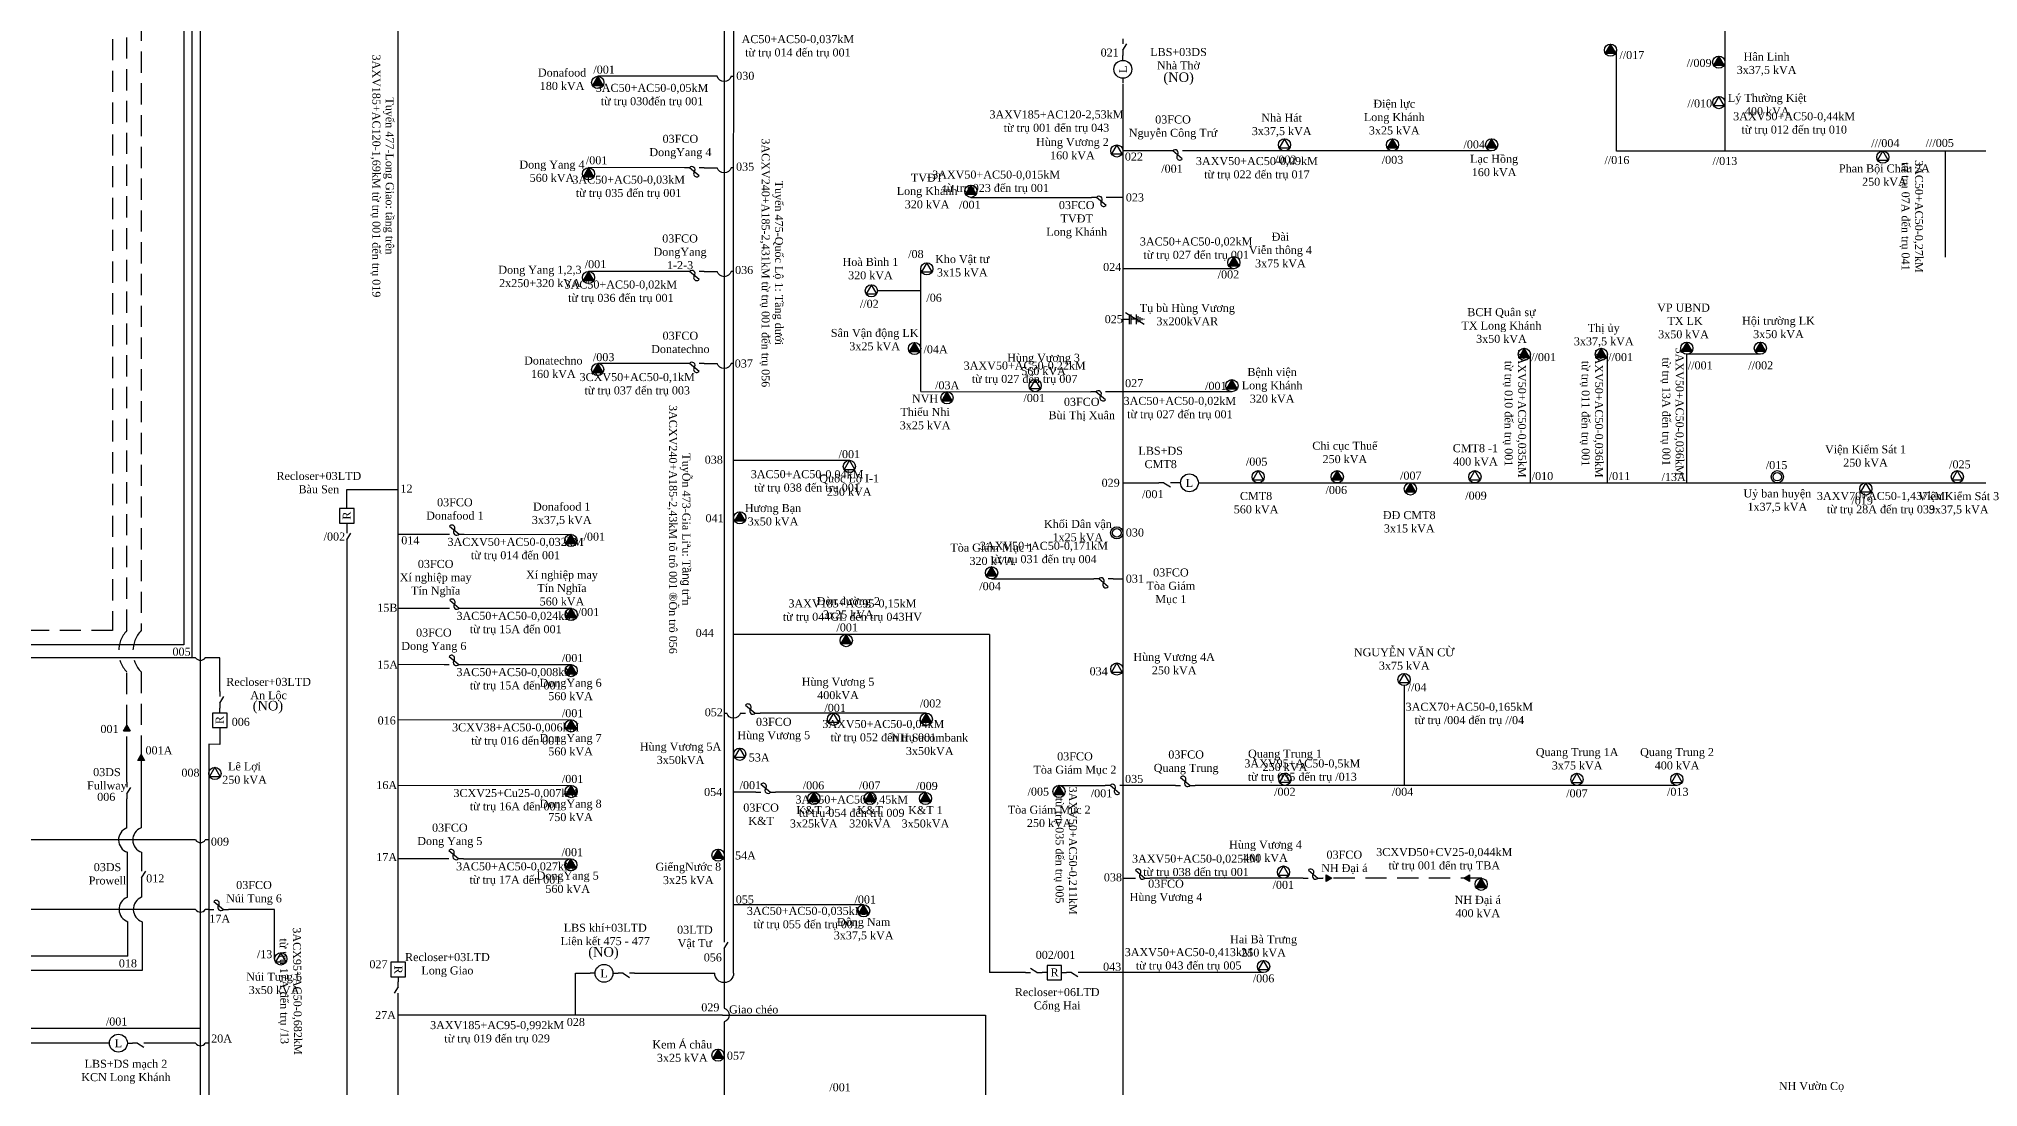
# Model space of a CAD drawing. Extents: x 291 to 2816, y -11 to 1308.
# Drawn here: x 1635 to 2216, y 487 to 801 of the extents above; entities that cross this region are included whole.
import ezdxf

# ---------------------------------------------------------------- set-up
doc = ezdxf.new("R2010")
doc.units = 0
doc.header["$MEASUREMENT"] = 0
doc.linetypes.add('DASHED2', pattern=[9.525, 6.35, -3.175])
doc.layers.get('0').update_dxf_attribs({"linetype": 'CONTINUOUS'})
for name, color, linetype in [('471', 3, 'CONTINUOUS'), ('472', 4, 'CONTINUOUS'), ('473', 1, 'CONTINUOUS'), ('475', 4, 'CONTINUOUS'), ('476', 6, 'CONTINUOUS'), ('477', 3, 'CONTINUOUS'), ('478', 1, 'CONTINUOUS'), ('KHOANG_CACH', 170, 'CONTINUOUS'), ('TBA', 125, 'CONTINUOUS'), ('THIET_BI', 7, 'CONTINUOUS')]:
    doc.layers.add(name, color=color, linetype=linetype)
doc.styles.add('_VNITIME3_5', font='VNTIME.TTF', dxfattribs={"height": 3.5})

# ---------------------------------------------------------------- blocks, each defined once
blk = doc.blocks.new('TBA_3P_DL')
at = {"layer": 'TBA'}
blk.add_lwpolyline([(3171.29, -1054.35), (3169.7, -1057.1), (3172.88, -1057.1)], close=True, dxfattribs=at)
blk.add_circle((3171.29, -1056.19), 1.83, dxfattribs=at)
blk = doc.blocks.new('TBA_3P_KH')
at = {"layer": 'TBA'}
blk.add_hatch(color=256, dxfattribs=at).paths.add_polyline_path([(3187.12, -1054.35), (3185.53, -1057.1), (3188.71, -1057.1)])
blk.add_lwpolyline([(3187.12, -1054.35), (3185.53, -1057.1), (3188.71, -1057.1)], close=True, dxfattribs=at)
blk.add_circle((3187.12, -1056.19), 1.83, dxfattribs=at)
blk = doc.blocks.new('TBA_1P_KH')
at = {"layer": 'TBA'}
for radius in [1.83, 1.28]:
    blk.add_circle((3182.03, -1056.19), radius, dxfattribs=at)
blk = doc.blocks.new('RECLOSER')
at = {"layer": 'THIET_BI'}
for p, q in [((3349.82, -1059.39), (3348.32, -1059.39)), ((3354.17, -1059.39), (3355.67, -1059.39))]:
    blk.add_line(p, q, dxfattribs=at)
blk.add_lwpolyline([(3349.82, -1057.22), (3349.82, -1061.57), (3354.17, -1061.57), (3354.17, -1057.22)], close=True, dxfattribs=at)
at = {"layer": 'THIET_BI', "insert": (3352.09, -1059.33), "char_height": 2.39, "width": 4.7726, "attachment_point": 5, "style": '_VNITIME3_5'}
blk.add_mtext('R', dxfattribs=at)
blk = doc.blocks.new('LBS')
at = {"layer": 'THIET_BI'}
for p, q in [((3348.97, -1069.32), (3347.47, -1069.32)), ((3354.34, -1069.32), (3355.84, -1069.32))]:
    blk.add_line(p, q, dxfattribs=at)
blk.add_circle((3351.65, -1069.32), 2.68, dxfattribs=at)
at = {"layer": 'THIET_BI', "insert": (3351.65, -1069.35), "char_height": 2.39, "width": 4.7726, "attachment_point": 5, "style": '_VNITIME3_5'}
blk.add_mtext('L', dxfattribs=at)
blk = doc.blocks.new('LTD-DS')
at = {"layer": 'THIET_BI'}
for p, q in [((3348.2, -1080.29), (3349.7, -1080.29)), ((3351.65, -1080.29), (3353.16, -1080.29))]:
    blk.add_line(p, q, dxfattribs=at)
blk.add_lwpolyline([(3351.65, -1080.29), (3349.71, -1079.08)], dxfattribs=at)
blk = doc.blocks.new('FCO')
at = {"layer": 'THIET_BI'}
for p, q in [((3348.2, -1091.47), (3349.7, -1091.47)), ((3349.72, -1089.07), (3352.58, -1091.47)), ((3352.58, -1091.47), (3354.08, -1091.47))]:
    blk.add_line(p, q, dxfattribs=at)
for centre, start, end in [((3350.43, -1089.67), 320, 140), ((3351.86, -1090.87), 140, 320)]:
    blk.add_arc(centre, 0.934, start, end, dxfattribs=at)
blk = doc.blocks.new('TBU_UNG_DONG')
at = {"layer": 'THIET_BI'}
blk.add_hatch(color=256, dxfattribs=at).paths.add_polyline_path([(2721.48, 392.64, 1), (2721.58, 392.64, 1)])
blk.add_line((2723.55, 391.84), (2720.02, 386.29))
for points in [[(2720.1, 390.63), (2722.96, 390.63)], [(2720.1, 390.12), (2722.96, 390.12)], [(2721.53, 392.64), (2721.53, 390.63)], [(2721.53, 388.58), (2721.53, 390.12)], [(2720.1, 388.58), (2722.96, 388.58)], [(2720.67, 388.01), (2722.44, 388.01)], [(2720.98, 387.44), (2722.13, 387.44)], [(2721.21, 386.87), (2721.9, 386.87)], [(2721.5, 386.29), (2721.61, 386.29)]]:
    blk.add_lwpolyline(points, dxfattribs=at)
blk.add_circle((2721.53, 392.64), 0.0497, dxfattribs=at)

msp = doc.modelspace()

# ---------------------------------------------------------------- hatches: boundary and pattern name
for points in [[(1660.12, 593.87), (1662.18, 593.87), (1661.15, 595.66)], [(1664.4, 585.15), (1666.46, 585.15), (1665.43, 586.93)], [(2020.82, 550.9), (2020.82, 548.85), (2022.6, 549.87)], [(2063.88, 548.85), (2063.88, 550.9), (2062.1, 549.87)]]:
    msp.add_hatch(color=256).paths.add_polyline_path(points)

# ---------------------------------------------------------------- linework, layer by layer
for points in [[(1661.15, 595.66), (1662.18, 593.87), (1660.12, 593.87)], [(1665.43, 586.93), (1666.46, 585.15), (1664.4, 585.15)], [(2022.6, 549.87), (2020.82, 548.85), (2020.82, 550.9)], [(2062.1, 549.87), (2063.88, 550.9), (2063.88, 548.85)]]:
    msp.add_lwpolyline(points, close=True)
at = {"layer": '471', "linetype": 'DASHED2'}
for points in [[(1661.15, 624.05), (1661.15, 1211.51)], [(1661.15, 585.96), (1661.15, 611.66)]]:
    msp.add_lwpolyline(points, dxfattribs=at)
at = {"layer": '471'}
for points in [[(1683.23, 394.92), (1683.23, 1151.86)], [(1661.15, 578.59), (1661.15, 585.96)], [(1661.15, 564.95), (1661.15, 573.63)], [(1661.31, 544.12), (1661.31, 557.65)], [(1661.47, 526.48), (1661.47, 536.81)], [(1661.47, 526.48), (1259.3, 526.48)], [(1683.23, 504.76), (1619.2, 504.76)]]:
    msp.add_lwpolyline(points, dxfattribs=at)
at = {"layer": '471', "linetype": 'DASHED2'}
msp.add_lwpolyline([(1661.15, 624.05, 0.398698), (1661.15, 611.66)], format="xyb", dxfattribs=at)
at = {"layer": '471'}
for points in [[(1661.15, 564.95, 0.705652), (1661.31, 557.65)], [(1661.31, 544.12, 0.705652), (1661.47, 536.81)]]:
    msp.add_lwpolyline(points, format="xyb", dxfattribs=at)
at = {"layer": '472'}
msp.add_line((1984.03, 668.35), (2315.96, 668.35), dxfattribs=at)
for points in [[(2140.43, 827.95), (2140.43, 767.79)], [(2107.96, 767.79), (2107.96, 798.01)], [(1959.88, 787.85), (1959.88, 471.28)], [(1973.34, 767.81), (1959.88, 767.81)], [(2070.48, 767.81), (1979.22, 767.81)], [(2253.34, 767.79), (2107.96, 767.79)], [(2206.63, 735.94), (2206.63, 767.79)], [(1914.27, 753.91), (1950.52, 753.91)], [(1959.88, 753.91), (1956.39, 753.91)], [(1899.25, 695.67), (1899.25, 732.49)], [(1993.17, 732.51), (1959.88, 732.51)], [(1899.25, 725.89), (1886.28, 725.89)], [(2082.11, 668.35), (2082.11, 706.86)], [(2105.2, 668.35), (2105.2, 706.86)], [(2129.02, 668.35), (2129.02, 706.86)], [(2151.07, 706.86), (2129.02, 706.86)], [(1899.25, 695.67), (1950.27, 695.63)], [(1992.59, 695.63), (1956.14, 695.63)], [(1959.88, 668.35), (1970.7, 668.35)], [(1920.5, 639.56), (1951.13, 639.54)], [(1957.01, 639.56), (1959.88, 639.55)], [(1940.72, 577.68), (1954.56, 577.67)], [(1975.65, 577.67), (1959.88, 577.67)], [(1962.72, 577.67), (1960.43, 577.67)], [(2126.04, 577.65), (1981.53, 577.67)], [(1959.88, 549.85), (1962.13, 549.88)], [(2014, 549.85), (1968.01, 549.88)], [(1959.88, 521.56), (1947.93, 521.56)], [(2002.08, 521.56), (1959.88, 521.56)]]:
    msp.add_lwpolyline(points, dxfattribs=at)
for points in [[(1842.4, 790.19, -0.741084), (1838.22, 790.19)], [(1842.39, 762.78, -0.741084), (1838.21, 762.78)], [(1842.39, 762.78, -0.741084), (1838.21, 762.78)], [(1842.39, 704.15, -0.741084), (1838.21, 704.15)]]:
    msp.add_lwpolyline(points, format="xyb", dxfattribs=at)
at = {"layer": '472', "linetype": 'DASHED2'}
msp.add_lwpolyline([(2067.55, 549.85), (2019.88, 549.88)], dxfattribs=at)
at = {"layer": '473'}
for points in [[(1840.34, 1043.08), (1840.29, 532.2)], [(1840.29, 599.33), (1841.05, 599.33)], [(1900.93, 599.33), (1851.1, 599.33)], [(1840.29, 527.24), (1840.29, 510.93)], [(1840.29, 506.76), (1840.29, 315.27)]]:
    msp.add_lwpolyline(points, dxfattribs=at)
at = {"layer": '473', "color": 4}
for points in [[(1919.87, 622.89), (1843.13, 622.87)], [(1919.87, 622.89), (1919.87, 521.56)], [(2044.22, 607.56), (2044.22, 577.66)], [(1665.43, 586.93), (1665.43, 564.95)], [(1665.59, 557.65), (1665.59, 553.42)], [(1665.59, 548.47), (1665.59, 544.12)], [(1665.75, 536.81), (1665.73, 522.2)], [(1665.73, 522.2), (1338, 522.2)], [(1930.67, 521.56), (1919.87, 521.56)], [(1654.44, 500.43), (1048.27, 500.44)]]:
    msp.add_lwpolyline(points, dxfattribs=at)
at = {"layer": '473'}
for points in [[(1845.22, 599.33, -0.741084), (1841.05, 599.33)], [(1840.29, 510.93, -0.741084), (1840.29, 506.76)]]:
    msp.add_lwpolyline(points, format="xyb", dxfattribs=at)
at = {"layer": '473', "color": 4}
for points in [[(1665.43, 564.95, 0.705906), (1665.59, 557.65)], [(1665.59, 544.12, 0.705906), (1665.75, 536.81)]]:
    msp.add_lwpolyline(points, format="xyb", dxfattribs=at)
at = {"layer": '475'}
msp.add_line((1843.14, 675.11), (1877.85, 675.11), dxfattribs=at)
at = {"layer": '475', "linetype": 'DASHED2'}
for points in [[(1665.43, 1207.19), (1665.43, 624.05)], [(1656.88, 1068.06), (1656.88, 624.05)], [(1656.88, 624.05), (1298.58, 624.05)], [(1665.43, 611.66), (1665.43, 586.93)]]:
    msp.add_lwpolyline(points, dxfattribs=at)
at = {"layer": '475'}
for points in [[(1843.12, 521.36), (1843.19, 1025.11)], [(1838.22, 790.19), (1802.38, 790.19)], [(1842.4, 790.19), (1843.16, 790.19)], [(1828.43, 762.78), (1799.63, 762.81)], [(1834.31, 762.78), (1838.21, 762.78)], [(1843.15, 762.78), (1842.39, 762.78)], [(1828.43, 731.68), (1799.62, 731.71)], [(1834.3, 731.68), (1838.21, 731.68)], [(1843.15, 731.68), (1842.39, 731.68)], [(1829.18, 704.15), (1802.36, 704.15)], [(1834.31, 704.15), (1838.21, 704.15)], [(1843.14, 704.15), (1842.39, 704.15)], [(1849.81, 575.59), (1843.13, 575.59)], [(1900.67, 575.59), (1855.69, 575.59)], [(1882.13, 541.9), (1843.12, 541.9)], [(1813.42, 521.34), (1837.48, 521.36)]]:
    msp.add_lwpolyline(points, dxfattribs=at)
for points in [[(1842.39, 731.68, -0.741084), (1838.21, 731.68)], [(1843.12, 521.36, -0.999256), (1837.48, 521.36)]]:
    msp.add_lwpolyline(points, format="xyb", dxfattribs=at)
at = {"layer": '475', "linetype": 'DASHED2'}
msp.add_lwpolyline([(1665.43, 624.05, 0.398698), (1665.43, 611.66)], format="xyb", dxfattribs=at)
at = {"layer": '476'}
for points in [[(1680.74, 615.93), (1680.74, 1151.86)], [(1676.45, 615.93), (1285.52, 615.94)], [(1681.77, 615.93), (1676.45, 615.93)], [(1685.72, 615.93), (1684.69, 615.94)], [(1689.03, 615.93), (1685.72, 615.93)], [(1689.03, 605.79), (1689.03, 615.93)], [(1689.03, 593.49), (1689.03, 589.97)], [(1685.72, 589.98), (1685.72, 391.08)], [(1689.03, 589.97), (1685.72, 589.98)], [(1681.77, 561.33), (1615.37, 561.33)], [(1685.72, 561.32), (1684.69, 561.32)], [(1681.77, 540.49), (1613.46, 540.5)], [(1685.72, 540.48), (1684.69, 540.48)], [(1705.47, 540.48), (1691.6, 540.48)], [(1705.47, 525.67), (1705.47, 540.48)], [(1681.77, 500.41), (1667.76, 500.43)], [(1685.72, 500.41), (1684.69, 500.41)]]:
    msp.add_lwpolyline(points, dxfattribs=at)
for points in [[(1681.77, 615.94, 0.549021), (1684.69, 615.94)], [(1681.77, 561.32, 0.549021), (1684.69, 561.32)], [(1681.77, 540.49, 0.549021), (1684.69, 540.48)], [(1681.77, 500.42, 0.549021), (1684.69, 500.41)]]:
    msp.add_lwpolyline(points, format="xyb", dxfattribs=at)
at = {"layer": '477'}
for points in [[(1742.55, 526.18), (1742.55, 1012.53)], [(1727.14, 666.39), (1742.55, 666.39)], [(1727.14, 662.11), (1727.14, 666.39)], [(1742.55, 652.97), (1756.4, 652.97)], [(1762.28, 652.97), (1794.34, 652.91)], [(1727.14, 649.81), (1727.14, 297.37)], [(1742.55, 630.79), (1756.46, 630.79)], [(1762.34, 630.79), (1794.4, 630.74)], [(1742.55, 613.99), (1756.31, 613.93)], [(1762.19, 613.93), (1794.4, 613.88)], [(1742.55, 597.44), (1794.4, 597.33)], [(1742.55, 577.75), (1794.4, 577.64)], [(1742.55, 555.73), (1756.21, 555.73)], [(1762.08, 555.67), (1794.3, 555.67)], [(1795.76, 521.34), (1800.09, 521.34)], [(1795.76, 508.85), (1795.76, 521.34)], [(1742.55, 481.46), (1742.55, 513.88)], [(1839.76, 508.85), (1742.55, 508.85)], [(1839.76, 508.85), (1918.66, 508.85)], [(1918.66, 508.85), (1918.66, 300.94)]]:
    msp.add_lwpolyline(points, dxfattribs=at)
at = {"layer": '478'}
msp.add_line((1678.25, 1099.63), (1678.25, 619.78), dxfattribs=at)
msp.add_lwpolyline([(1678.25, 619.78), (1289.36, 619.77)], dxfattribs=at)

# ---------------------------------------------------------------- block references
at = {"rotation": 90}
msp.add_blockref('TBU_UNG_DONG', (2352.52, -2004.16), dxfattribs=at)
at = {"layer": 'TBA', "color": 128}
for name, p in [('TBA_3P_KH', (-1080.99, 1854.2)), ('TBA_3P_KH', (-1048.52, 1850.61)), ('TBA_3P_KH', (-1384.74, 1844.54)), ('TBA_3P_DL', (-1032.66, 1838.49)), ('TBA_3P_DL', (-1213.24, 1824)), ('TBA_3P_DL', (-1162.93, 1825.83)), ('TBA_3P_KH', (-1146.37, 1825.83)), ('TBA_3P_KH', (-1116.64, 1825.83)), ('TBA_3P_KH', (-1387.49, 1817.16)), ('TBA_3P_DL', (-983.49, 1822.15)), ('TBA_3P_KH', (-1272.84, 1811.93)), ('TBA_3P_DL', (-1270.21, 1788.68)), ('TBA_3P_KH', (-1193.95, 1790.53)), ('TBA_3P_KH', (-1387.5, 1786.06)), ('TBA_3P_DL', (-1286.84, 1782.07)), ('TBA_3P_KH', (-1289.7, 1764.79)), ('TBA_3P_KH', (-1058.1, 1764.88)), ('TBA_3P_KH', (-1036.05, 1764.88)), ('TBA_3P_KH', (-1384.75, 1758.5)), ('TBA_3P_KH', (-1106.84, 1763.05)), ('TBA_3P_KH', (-1083.75, 1763.05)), ('TBA_3P_DL', (-1237.7, 1753.67)), ('TBA_3P_KH', (-1194.53, 1753.65)), ('TBA_3P_KH', (-1279.99, 1750.02)), ('TBA_3P_DL', (-1293.44, 1729.46)), ('TBA_3P_DL', (-1170.83, 1726.37)), ('TBA_3P_KH', (-1162.94, 1726.37)), ('TBA_3P_DL', (-1105.83, 1726.37)), ('TBA_1P_KH', (-1025.87, 1726.37)), ('TBA_3P_DL', (-961.14, 1726.37)), ('TBA_3P_KH', (-1141.02, 1722.7)), ('TBA_3P_DL', (-988.57, 1722.7)), ('TBA_3P_KH', (-1342.15, 1714.05)), ('TBA_3P_KH', (-1392.78, 1707.27)), ('TBA_1P_KH', (-1223.99, 1709.56)), ('TBA_3P_KH', (-1266.62, 1697.58)), ('TBA_3P_KH', (-1392.72, 1685.09)), ('TBA_3P_KH', (-1310.21, 1677.25)), ('TBA_3P_KH', (-1392.72, 1668.24)), ('TBA_3P_DL', (-1213.24, 1668.73)), ('TBA_3P_DL', (-1127.07, 1665.58)), ('TBA_3P_DL', (-1298.21, 1653.68)), ('TBA_3P_KH', (-1286.19, 1653.68)), ('TBA_3P_KH', (-1392.72, 1651.68)), ('TBA_3P_DL', (-1326.33, 1643.19)), ('TBA_3P_DL', (-1483.73, 1637.43)), ('TBA_3P_KH', (-1392.72, 1632)), ('TBA_3P_KH', (-1246.4, 1632.04)), ('TBA_3P_DL', (-1162.8, 1635.69)), ('TBA_3P_DL', (-1075.22, 1635.67)), ('TBA_3P_DL', (-1045.25, 1635.67)), ('TBA_3P_KH', (-1319.94, 1629.94)), ('TBA_3P_KH', (-1303.08, 1629.94)), ('TBA_3P_KH', (-1286.45, 1629.94)), ('TBA_3P_KH', (-1348.65, 1612.95)), ('TBA_3P_KH', (-1392.82, 1610.03)), ('TBA_3P_DL', (-1163.23, 1607.87)), ('TBA_3P_KH', (-1119.78, 1604.21)), ('TBA_3P_KH', (-1304.99, 1596.25)), ('TBA_3P_DL', (-1463.99, 1581.85)), ('TBA_3P_DL', (-1169.21, 1579.58)), ('TBA_3P_KH', (-1348.66, 1552.99))]:
    msp.add_blockref(name, p, dxfattribs=at)
at = {"layer": 'THIET_BI'}
for name, p, rotation in [('LTD-DS', (3041.76, 4149.11), 269.9729297898599), ('LBS', (890.56, -2559.37), 90), ('FCO', (5327.42, -323.66), 180), ('FCO', (5182.51, -328.69), 180), ('FCO', (5304.59, -337.56), 180), ('FCO', (5182.51, -359.79), 180), ('FCO', (5182.51, -387.32), 180), ('FCO', (5304.35, -395.84), 180), ('LTD-DS', (5323.86, -411.95), 180), ('RECLOSER', (667.75, -2693.56), 90), ('LTD-DS', (2807.43, 4002.96), 270), ('FCO', (5309.32, -439.22), 180.2169191510723), ('LTD-DS', (2769.32, 3954), 270), ('RECLOSER', (629.64, -2754.83), 90), ('LTD-DS', (2741.45, 3926.79), 270), ('FCO', (5309.34, -511.62), 180.0373049654837), ('LTD-DS', (2745.88, 3901.63), 270), ('LTD-DS', (2920.58, 3880.4), 270), ('RECLOSER', (2801.94, 3874.5), 270), ('LTD-DS', (662.26, -2834.33), 90), ('LTD-DS', (5161.62, -558.95), 180), ('LTD-DS', (5296.13, -558.74), 180), ('LTD-DS', (5015.97, -579.87), 180)]:
    msp.add_blockref(name, p, dxfattribs=dict(at, rotation=rotation))
for name, p in [('LBS', (-1371.81, 1737.67)), ('FCO', (-1591.8, 1744.44)), ('FCO', (-1591.74, 1722.26)), ('FCO', (-1591.89, 1705.4)), ('FCO', (-1502.98, 1690.8)), ('FCO', (-1498.39, 1667.06)), ('FCO', (-1372.55, 1669.14)), ('FCO', (-1592, 1647.2)), ('FCO', (-1386.07, 1641.35)), ('FCO', (-1334.2, 1641.32)), ('FCO', (-1662.48, 1631.96)), ('LBS', (-1547.38, 1590.66)), ('RECLOSER', (-1412.69, 1580.95)), ('LTD-DS', (-1417.53, 1601.85)), ('LBS', (-1693.03, 1569.75))]:
    msp.add_blockref(name, p, dxfattribs=at)

# ---------------------------------------------------------------- texts
at = {"char_height": 2.867, "width": 11.1204, "attachment_point": 5, "style": '_VNITIME3_5'}
for insert in [(1976.6, 789.46), (1703.46, 601.1), (1804.1, 527.31)]:
    msp.add_mtext('{\\C1;(NO)}', dxfattribs=dict(at, insert=insert))
at = {"layer": 'KHOANG_CACH', "char_height": 2.4, "attachment_point": 5, "style": '_VNITIME3_5'}
for s, insert, width in [('AC50+AC50-0,037kM\\Ptõ trô 014 ®Õn trô 001', (1862.41, 799.03), 69.7357), ('3AC50+AC50-0,05kM\\Ptõ trô 030®Õn trô 001', (1818.66, 784.42), 69.7357), ('3AXV185+AC120-2,53kM\\Ptõ trô 001 ®Õn trô 043', (1939.96, 776.46), 69.7357), ('3AXV50+AC50-0,44kM\\Ptõ trô 012 ®Õn trô 010', (2161.22, 775.91), 69.7357), ('3AXV50+AC50-0,015kM\\Ptõ trô 023 ®Õn trô 001', (1921.87, 758.43), 69.7357), ('3AXV50+AC50-0,09kM\\Ptõ trô 022 ®Õn trô 017', (2000.07, 762.48), 69.7357), ('3AC50+AC50-0,03kM\\Ptõ trô 035 ®Õn trô 001', (1811.65, 756.92), 69.7357), ('3AC50+AC50-0,02kM\\Ptõ trô 027 ®Õn trô 001', (1981.86, 738.38), 69.7357), ('3AC50+AC50-0,02kM\\Ptõ trô 036 ®Õn trô 001', (1809.3, 725.48), 69.7357), ('3AXV50+AC50-0,22kM\\Ptõ trô 027 ®Õn trô 007', (1930.42, 701.19), 69.7357), ('3CXV50+AC50-0,1kM\\Ptõ trô 037 ®Õn trô 003', (1814.22, 697.74), 69.7357), ('3AC50+AC50-0,02kM\\Ptõ trô 027 ®Õn trô 001', (1976.97, 690.6), 69.7357), ('3AC50+AC50-0,04kM\\Ptõ trô 038 ®Õn trô 001', (1865.16, 668.64), 69.7357), ('3AXV70+AC50-1,437kM\\Ptõ trô 28A ®Õn trô 039', (2187.23, 662.12), 69.7357), ('3ACXV50+AC50-0,032kM\\Ptõ trô 014 ®Õn 001', (1777.72, 648.35), 46.0123), ('3AXV50+AC50-0,171kM\\Ptõ trô 031 ®Õn trô 004', (1936.19, 647.17), 69.7357), ('3AC50+AC50-0,024kM\\Ptõ trô 15A ®Õn 001', (1777.79, 626.18), 46.0123), ('3AXV185+AC95-0,15kM\\Ptõ trô 044GL ®Õn trô 043HV', (1878.76, 629.9), 69.7357), ('3AC50+AC50-0,008kM\\Ptõ trô 15A ®Õn 001', (1777.79, 609.32), 46.0123), ('3ACX70+AC50-0,165kM\\Ptõ trô /004 ®Õn trô //04', (2063.78, 598.93), 41.8206), ('3CXV38+AC50-0,006kM\\Ptõ trô 016 ®Õn 001', (1777.79, 592.77), 46.0123), ('3AXV50+AC50-0,04kM\\Ptõ trô 052 ®Õn trô 001', (1888.03, 593.77), 69.7357), ('3AXV95+AC50-0,5kM\\Ptõ trô 035 ®Õn trô /013', (2013.7, 581.95), 69.7357), ('3CXV25+Cu25-0,007kM\\Ptõ trô 16A ®Õn 001', (1777.79, 573.08), 46.0123), ('3AC50+AC50-0,45kM\\Ptõ trô 054 ®Õn trô 009', (1878.56, 571.13), 69.7357), ('3CXVD50+CV25-0,044kM\\Ptõ trô 001 ®Õn trô TBA', (2056.27, 555.38), 69.7357), ('3AC50+AC50-0,027kM\\Ptõ trô 17A ®Õn 001', (1777.69, 551.11), 46.0123), ('3AXV50+AC50-0,025kM\\Ptõ trô 038 ®Õn trô 001', (1981.82, 553.41), 69.7357), ('3AC50+AC50-0,035kM\\Ptõ trô 055 ®Õn trô 001', (1864.9, 537.75), 69.7357), ('3AXV50+AC50-0,413kM\\Ptõ trô 043 ®Õn trô 005', (1979.63, 525.39), 69.7357), ('3AXV185+AC95-0,992kM\\Ptõ trô 019 ®Õn trô 029', (1772.2, 503.52), 46.0123)]:
    msp.add_mtext(s, dxfattribs=dict(at, insert=insert, width=width))
for s, insert, width, rotation in [('TuyÕn 477-Long Giao: tÇng trªn 3AXV185+AC120-1,69kM tõ trô 001 ®Õn trô 019', (1737.7, 760.32), 77.5527, 270), ('{\\fTimes New Roman|b0|i0|c0|p18;Tuyến 475-Quốc Lộ 1: Tầng dưới\\P3ACXV240+A185-2,431kM từ trụ 001 đến trụ 056}', (1854.46, 734.28), 73.0204, 270), ('3AC50+AC50-0,27kM\\Ptõ trô 07A ®Õn trô 041', (2196.36, 748.19), 69.7357, 270), ('3AXV50+AC50-0,035kM\\Ptõ trô 010 ®Õn trô 001', (2077.31, 689.11), 69.7357, 270), ('3AXV50+AC50-0,036kM\\Ptõ trô 011 ®Õn trô 001', (2100.4, 689.11), 69.7357, 270), ('3AXV50+AC50-0,036kM\\Ptõ trô 13A ®Õn trô 001', (2124.59, 689.67), 69.7357, 270), ('TuyÕn 473-Gia Liªu: T{\\fArial|b0|i0|c0|p34;ầng} trªn \\P3ACXV240+A185-2,43kM tõ trô 001 ®Õn trô 056', (1826.7, 654.38), 73.3031, 270), ('3AXV50+AC50-0,211kM\\Ptõ trô 035 ®Õn trô 005', (1942.62, 558.11), 73.3031, 270), ('3ACX95+AC50-0,682kM\\Ptõ trô 17A ®Õn trô /13', (1710.03, 516), 38.6312, 270.58817)]:
    msp.add_mtext(s, dxfattribs=dict(at, insert=insert, width=width, rotation=rotation))
at = {"layer": 'TBA', "color": 128, "char_height": 2.4, "attachment_point": 5, "style": '_VNITIME3_5'}
for s, insert, width in [('H©n Linh\\P3x37,5 kVA', (2152.95, 793.82), 31.2626), ('Donafood\\P180 kVA', (1791.69, 789.28), 31.2626), ('//009', (2132.71, 794.18), 31.2626), ('§iÖn lùc\\PLong Kh¸nh\\P3x25 kVA', (2041.27, 777.93), 31.2626), ('//010', (2132.89, 782.06), 31.2626), ('Lý Th\xadêng KiÖt\\P400 kVA', (2153.14, 781.7), 31.2626), ('Nhµ H¸t\\P3x37,5 kVA', (2007.51, 775.48), 31.2626), ('{\\fTimes New Roman|b0|i0|c0|p18;Hùng Vương 2\\P160 kVA}', (1944.75, 768.47), 31.2626), ('///004', (2188.56, 770.14), 19.7213), ('Dong Yang 4\\P560 kVA', (1788.65, 761.72), 31.2626), ('/002', (2008.74, 765.21), 31.2626), ('/003', (2040.75, 765.13), 31.2626), ('{\\fTimes New Roman|b0|i0|c0|p18;Lạc Hồng\\P160 kVA}', (2071.22, 763.43), 31.2626), ('Phan Béi Ch©u 2A\\P250 kVA', (2188.28, 760.55), 31.2626), ('TV§T\\PLong Kh¸nh\\P320 kVA', (1901.15, 755.79), 31.2626), ('§µi \\PViÔn th«ng 4\\P3x75 kVA', (2007.12, 738.11), 31.2626), ('Dong Yang 1,2,3\\P2x250+320 kVA', (1785.05, 730.18), 31.2626), ('Hoµ B×nh 1\\P320 kVA', (1884.17, 732.53), 31.2626), ('Kho VËt t\xad \\P3x15 kVA', (1911.71, 733.38), 31.2626), ('VP UBND\\P TX LK\\P3x50 kVA', (2128.03, 716.84), 31.2626), ('BCH Qu©n sù\\PTX Long Kh¸nh\\P3x50 kVA', (2073.42, 715.47), 31.2626), ('ThÞ ñy\\P3x37,5 kVA', (2104.11, 712.49), 31.2626), ('{\\fTimes New Roman|b0|i0|c0|p18;Hội trường LK\\P3x50 kVA}', (2156.51, 714.88), 31.2626), ('S©n VËn ®éng LK\\P3x25 kVA', (1885.44, 711.25), 31.2626), ('Donatechno\\P160 kVA', (1789.07, 702.97), 31.2626), ('/04A', (1903.72, 708.35), 31.2626), ('{\\fTimes New Roman|b0|i0|c0|p18;Hùng Vương 3\\P560 kVA}', (1936.1, 703.81), 31.2626), ('//001', (2133.05, 703.53), 19.7213), ('/03A', (1907.19, 697.57), 31.2626), ('BÖnh viÖn\\PLong Kh¸nh\\P320 kVA', (2004.64, 697.54), 31.2626), ('NVH \\PThiÕu Nhi\\P3x25 kVA', (1900.56, 689.57), 31.2626), ('/001', (1933.28, 693.75), 31.2626), ('{\\fTimes New Roman|b0|i0|c0|p18;Chi cục Thuế\\P250 kVA}', (2026.46, 677.43), 31.2626), ('/005', (2000.01, 674.68), 31.2626), ('CMT8 -1\\P400 kVA', (2065.62, 676.7), 31.2626), ('/015', (2155.95, 673.65), 31.2626), ('ViÖn KiÓm S¸t 1\\P250 kVA', (2182.61, 676.37), 41.0713), ('/025', (2210.92, 673.85), 31.2626), ('Quèc Lé I-1\\P250 kVA', (1877.79, 667.64), 31.2626), ('/007', (2046.24, 670.5), 31.2626), ('CMT8\\P560 kVA', (1999.83, 662.38), 31.2626), ('/006', (2023.89, 666.18), 31.2626), ('/009', (2065.79, 664.49), 31.2626), ('Uû ban huyÖn\\P1x37,5 kVA', (2156.17, 662.88), 31.2626), ('/019', (2181.6, 662.97), 31.2626), ('ViÖn KiÓm S¸t 3\\P3x37,5 kVA', (2210.56, 662.08), 41.0713), ('Donafood 1\\P3x37,5 kVA', (1791.58, 658.95), 31.2626), ('041', (1837.43, 657.73), 31.2626), ('H\xad¬ng B¹n\\P3x50 kVA', (1854.95, 658.76), 31.2626), ('Khèi D©n vËn\\P1x25 kVA', (1946.38, 654.01), 31.2626), ('{\\fTimes New Roman|b0|i0|c0|p18;ĐĐ CMT8\\P3x15 kVA}', (2045.77, 656.65), 31.2626), ('030', (1963.49, 653.44), 31.2626), ('Tßa Gi¸m Môc 1\\P320 kVA', (1920.56, 646.91), 31.2626), ('XÝ nghiÖp may\\PTÝn NghÜa\\P560 kVA', (1791.65, 636.77), 31.2626), ('§Ìn ®\xadêng 2\\P3x25 kVA', (1877.54, 630.88), 31.2626), ('/001', (1877.2, 624.98), 31.2626), ('{\\fTimes New Roman|b0|i0|c0|p18;Hùng Vương 4A\\P250 kVA}', (1975.26, 614.14), 31.2626), ('{\\fTimes New Roman|b0|i0|c0|p18;NGUYỄN VĂN CỪ\\P3x75 kVA}', (2044.27, 615.53), 31.2626), ('034', (1952.63, 611.85), 31.2626), ('DongYang 6\\P560 kVA', (1794.24, 606.38), 31.2626), ('{\\fTimes New Roman|b0|i0|c0|p18;Hùng Vương 5\\P400kVA}', (1874.45, 606.7), 21.2251), ('NH Sacombank\\P3x50kVA', (1901.95, 589.95), 22.9509), ('DongYang 7\\P560 kVA', (1794.24, 589.83), 31.2626), ('{\\fTimes New Roman|b0|i0|c0|p18;Hùng Vương 5A\\P3x50kVA}', (1827.22, 587.28), 24.1491), ('Quang Trung 1\\P250 kVA', (2008.49, 585.16), 31.2626), ('{\\fTimes New Roman|b0|i0|c0|p18;Quang Trung 1A\\P3x75 kVA}', (2096.12, 585.62), 31.2626), ('{\\fTimes New Roman|b0|i0|c0|p18;Quang Trung 2\\P400 kVA}', (2126.09, 585.62), 31.2626), ('008', (1680.23, 581.45), 22.1125), ('Lª Lîi\\P250 kVA', (1696.45, 581.33), 31.2626), ('53A', (1850.79, 586.02), 21.2251), ('/006', (1867.09, 577.66), 21.2251), ('/007', (1883.95, 577.66), 21.2251), ('/002', (2008.47, 575.74), 31.2626), ('/007', (2096.07, 575.28), 31.2626), ('DongYang 8\\P750 kVA', (1794.24, 570.14), 31.2626), ('K&T 2\\P3x25kVA', (1867.17, 568.22), 21.2251), ('K&T\\P320kVA', (1884.04, 568.22), 21.2251), ('K&T 1\\P3x50kVA', (1900.67, 568.22), 21.2251), ('Tßa Gi¸m Môc 2\\P250 kVA', (1937.79, 568.36), 31.2626), ('{\\fTimes New Roman|b0|i0|c0|p18;Hùng Vương 4\\P400 kVA}', (2002.65, 557.92), 31.2626), ('GiÕngN\xadíc 8\\P3x25 kVA', (1829.55, 551.26), 21.2251), ('54A', (1846.68, 556.65), 21.2251), ('DongYang 5\\P560 kVA', (1793.37, 548.62), 31.2626), ('NH §¹i ¸\\P400 kVA', (2066.32, 541.34), 31.2626), ('§«ng Nam\\P3x37,5 kVA', (1882.14, 534.45), 21.2251), ('Hai Bµ Tr\xadng\\P250 kVA', (2002.08, 529.52), 31.2626), ('Nói Tung 6\\P3x50 kVA', (1705.3, 518.31), 31.2626), ('Kem {\\f.VnArialH|b0|i0|c0|p34;¸} ch©u\\P3x25 kVA', (1827.74, 497.99), 31.2626), ('057', (1843.84, 496.66), 31.2626), ('{\\fTimes New Roman|b0|i0|c0|p18;NH Vườn Cọ\\P}250 kVA', (2166.41, 485.55), 31.2626)]:
    msp.add_mtext(s, dxfattribs=dict(at, insert=insert, width=width))
at = {"layer": 'THIET_BI', "char_height": 2.4, "attachment_point": 5, "style": '_VNITIME3_5'}
for s, insert, width in [('021', (1955.93, 797.29), 19.7213), ('LBS+03DS\\PNhµ Thê', (1976.56, 795.45), 28.0104), ('//017', (2112.53, 796.56), 19.7213), ('/001', (1804.29, 792.17), 19.1419), ('030', (1846.64, 790.33), 19.1419), ('{\\fTimes New Roman|b0|i0|c0|p18;03FCO\\PNguyễn Công Trứ}', (1974.92, 774.85), 27.9511), ('03FCO\\PDongYang 4', (1827.17, 769.06), 19.1419), ('/004', (2065.26, 769.75), 19.7213), ('///005', (2204.88, 770.2), 19.7213), ('/001', (1802.05, 765), 19.1419), ('035', (1846.58, 763.09), 19.1419), ('022', (1963.2, 766.11), 19.7213), ('/001', (1974.61, 762.48), 19.7213), ('//016', (2108.06, 765.07), 19.7213), ('//013', (2140.43, 764.8), 19.7213), ('/001', (1913.99, 751.67), 19.7213), ('03FCO\\PTV§T \\PLong Kh¸nh', (1946.03, 747.2), 27.9511), ('023', (1963.5, 753.86), 19.7213), ('03FCO\\PDongYang 1-2-3', (1827.07, 737.57), 17.4998), ('/001', (1801.71, 733.87), 19.1419), ('036', (1846.29, 732.12), 19.1419), ('/08', (1897.81, 736.89), 19.7213), ('024', (1956.67, 733.01), 19.7213), ('/002', (1991.54, 730.79), 19.7213), ('//02', (1883.83, 721.99), 19.7213), ('/06', (1903.26, 723.8), 19.7213), ('Tô bï Hïng V\xad¬ng\\P3x200kVAR', (1979.2, 718.74), 37.8218), ('025', (1957.15, 717.38), 19.7213), ('03FCO\\PDonatechno', (1827.17, 710.42), 19.1419), ('/003', (1804.16, 706.01), 19.1419), ('037', (1846.19, 704.1), 19.1419), ('//001', (2086.07, 706.02), 19.7213), ('//001', (2109.16, 706.02), 19.7213), ('//002', (2151.19, 703.53), 19.7213), ('027', (1963.26, 698.2), 19.7213), ('/001', (1987.76, 697.39), 19.7213), ('03FCO\\PBïi ThÞ Xu©n', (1947.54, 690.32), 19.7213), ('038', (1837.18, 675.27), 19.1419), ('/001', (1877.85, 676.93), 19.1419), ('LBS+DS\\PCMT8', (1971.22, 675.94), 19.7213), ('Recloser+03LTD\\PBµu Sen ', (1718.74, 668.39), 25.3472), ('029', (1956.22, 668.35), 19.7213), ('/010', (2085.73, 670.36), 19.7213), ('/011', (2108.82, 670.36), 19.7213), ('/13A', (2125.07, 670.09), 19.7213), ('12', (1745.02, 666.62), 6.6721), ('03FCO\\PDonafood 1', (1759.53, 660.5), 24.7836), ('/001', (1968.85, 664.94), 19.7213), ('/002', (1723.4, 652.23), 6.6721), ('014', (1746.18, 651.1), 6.6721), ('/001', (1801.36, 652.2), 6.6721), ('03FCO\\PXÝ nghiÖp may \\PTÝn NghÜa', (1753.77, 639.65), 24.7836), ('031', (1963.49, 639.62), 19.7213), ('03FCO\\PTßa Gi¸m\\PMôc 1', (1974.28, 637.19), 31.9947), ('/004', (1920.04, 637.35), 19.7213), ('15B', (1739.28, 630.91), 6.6721), ('/001', (1799.6, 629.6), 6.6721), ('03FCO\\PDong Yang 6', (1753.23, 621.07), 24.7836), ('044', (1834.48, 623.35), 19.1419), ('005', (1677.56, 617.73), 22.1125), ('/001', (1794.86, 615.83), 6.6721), ('15A', (1739.35, 613.85), 6.6721), ('{\\fTimes New Roman|b0|i0|c0|p18;Recloser+03LTD\\PAn Lộc}', (1703.67, 606.39), 31.2626), ('//04', (2048.12, 607.06), 19.7213), ('/001', (1794.86, 599.28), 6.6721), ('052', (1837.19, 599.57), 21.2251), ('/001', (1873.58, 600.88), 21.2251), ('/002', (1902.21, 602.2), 21.2251), ('001', (1655.95, 594.57), 22.1125), ('006', (1695.32, 596.7), 22.1125), ('016', (1739.09, 597.11), 6.6721), ('{\\fTimes New Roman|b0|i0|c0|p18;03FCO\\PHùng Vương 5}', (1855.18, 594.32), 22.8116), ('001A', (1670.78, 588.15), 22.1125), ('03FCO\\PTßa Gi¸m Môc 2', (1945.51, 584.07), 33.1939), ('03FCO\\PQuang Trung', (1978.85, 584.53), 19.7213), ('{\\fTimes New Roman|b0|i0|c0|p18;03DS\\PFullway}', (1655.17, 579.25), 16.8435), ('16A', (1739.09, 577.75), 6.6721), ('/001', (1794.86, 579.59), 6.6721), ('054', (1836.99, 575.67), 21.2251), ('/001', (1848.16, 577.73), 21.2251), ('/009', (1901.13, 577.49), 21.2251), ('/005', (1934.52, 575.79), 19.7213), ('/001', (1953.49, 575.29), 19.7213), ('035', (1963.25, 579.59), 19.7213), ('/004', (2043.76, 575.73), 19.7213), ('/013', (2126.31, 575.73), 19.7213), ('006', (1654.98, 574.21), 19.5548), ('03FCO\\PK&T', (1851.37, 569.01), 19.7213), ('03FCO\\PDong Yang 5', (1758.02, 562.6), 24.7836), ('009', (1689.08, 560.8), 19.5548), ('/001', (1794.76, 557.62), 6.6721), ('{\\fTimes New Roman|b0|i0|c0|p18;03DS\\PProwell}', (1655.35, 551.15), 16.8435), ('17A', (1739.09, 556.19), 6.6721), ('03FCO\\PNH §¹i ¸', (2026.3, 554.6), 24.1844), ('012', (1669.68, 549.77), 19.5548), ('03FCO\\PNói Tung 6', (1699.29, 545.42), 16.8435), ('038', (1956.9, 550.09), 19.7213), ('03FCO\\PHïng V\xad¬ng 4', (1972.81, 545.81), 24.1844), ('/001', (2008, 547.84), 19.7213), ('055', (1846.5, 543.46), 21.2251), ('/001', (1882.62, 543.45), 21.2251), ('17A', (1689.02, 537.73), 19.5548), ('LBS khÝ+03LTD\\PLiªn kÕt 475 - 477', (1804.63, 532.98), 35.4124), ('{\\fVNI-Times|b0|i0|c0|p2;03LTD\\PVaät Tö}', (1831.52, 532.1), 21.6071), ('018', (1661.47, 524.32), 19.5548), ('/13', (1702.46, 527.06), 19.5548), ('027', (1736.62, 524.05), 6.6721), ('Recloser+03LTD\\PLong Giao ', (1757.29, 523.81), 25.3472), ('056', (1836.9, 526.09), 21.2251), ('002/001', (1939.68, 526.85), 19.1419), ('043', (1956.67, 523.3), 19.7213), ('/006', (2002.08, 519.81), 19.7213), ('029', (1836.16, 511.13), 6.6721), ('Recloser+06LTD\\PCæng Hai ', (1940.17, 513.32), 31.6638), ('/001', (1658.09, 506.88), 19.5548), ('27A', (1738.73, 508.85), 6.6721), ('028', (1795.82, 506.74), 6.6721), ('Giao chÐo', (1849.15, 510.5), 15.6864), ('20A', (1689.56, 501.78), 19.5548), ('{\\fTimes New Roman|b0|i0|c0|p18;LBS+DS mạch 2\\PKCN Long Khánh}', (1660.89, 491.83), 31.2626), ('/001', (1875.06, 487.17), 21.2251)]:
    msp.add_mtext(s, dxfattribs=dict(at, insert=insert, width=width))

doc.saveas('drawing.dxf')
